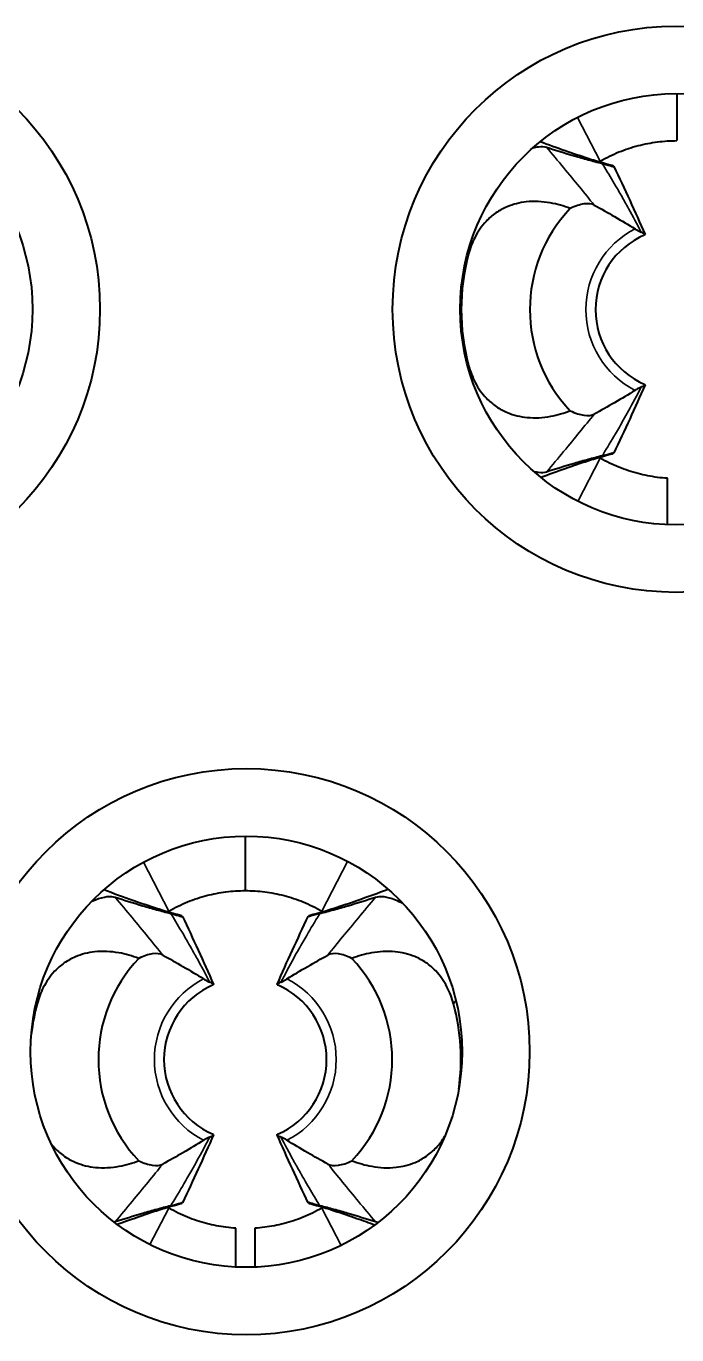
# Model space of a CAD drawing. Header units: millimetres. Extents: x 0 to 1682, y 0 to 1188.
# Drawn here: x 1338.355 to 1340.089, y 448.76 to 452.25 of the extents above; entities that cross this region are included whole.
import ezdxf

# ---------------------------------------------------------------- set-up
doc = ezdxf.new("R2010")
doc.units = ezdxf.units.MM
doc.header["$LTSCALE"] = 2
doc.layers.add('가시적인 것(ISO)', color=3, linetype='Continuous', lineweight=40)
doc.layers.add('가시적인 좁은 것(ISO)', color=3, linetype='Continuous', lineweight=35)

msp = doc.modelspace()

# ---------------------------------------------------------------- linework, layer by layer
at = {"layer": '가시적인 것(ISO)'}
for p, q in [((1340.089, 452.07), (1340.089, 451.9447)), ((1338.939, 450.09), (1338.939, 449.9447)), ((1338.939, 450.09), (1338.939, 449.9447))]:
    msp.add_line(p, q, dxfattribs=at)
for centre, radius in [((1337.7967, 451.4951), 0.755), ((1340.0867, 451.4951), 0.755), ((1337.7967, 451.4951), 0.575), ((1340.0867, 451.4951), 0.575), ((1338.9417, 449.5151), 0.755), ((1338.9417, 449.5151), 0.575)]:
    msp.add_circle(centre, radius, dxfattribs=at)
for centre, radius, start, end in [((1340.089, 451.4941), 0.3916, 136.4808, 223.5197), ((1340.089, 451.4941), 0.2168, 113.2155, 246.7835), ((1340.089, 451.4941), 0.5744, 164.9931, 195.0072), ((1338.939, 449.4941), 0.3916, 136.4808, 223.5197), ((1338.939, 449.4941), 0.3916, 316.4807, 43.5197), ((1338.939, 449.4941), 0.2168, 113.2155, 246.7835), ((1338.939, 449.4941), 0.2168, 293.2154, 66.7839), ((1338.939, 449.4941), 0.5744, 164.9931, 173.2253), ((1338.939, 449.4941), 0.5744, 352.1098, 15.0072)]:
    msp.add_arc(centre, radius, start, end, dxfattribs=at)
for centre, major_axis, ratio, start_param, end_param in [((1339.4659, 451.5634), (-0.463, -0.2959), 0.288481, 3.394768, 3.408061), ((1339.4453, 451.6593), (-0.4764, -0.2156), 0.090673, 3.19962, 3.25302), ((1339.4454, 451.3289), (-0.4763, 0.2155), 0.090718, 3.030103, 3.083581), ((1339.4441, 451.4412), (-0.4848, 0.3124), 0.282258, 2.882491, 2.895492), ((1338.3159, 449.5634), (-0.463, -0.2959), 0.288484, 3.394771, 3.408064), ((1338.2953, 449.6593), (-0.4764, -0.2156), 0.090673, 3.19962, 3.25302), ((1339.5827, 449.6594), (-0.4763, 0.2155), 0.09072, 6.171688, 6.225172), ((1339.5841, 449.5469), (-0.4849, 0.3125), 0.282243, 6.024102, 6.037104), ((1338.2941, 449.4412), (-0.4848, 0.3124), 0.282261, 2.882488, 2.895489), ((1338.2954, 449.3289), (-0.4763, 0.2155), 0.090718, 3.030103, 3.083581), ((1339.5828, 449.329), (-0.4764, -0.2156), 0.090678, 0.058025, 0.111435), ((1339.5592, 449.4226), (-0.46, -0.2936), 0.289371, 0.254195, 0.267538)]:
    msp.add_ellipse(centre, major_axis=major_axis, ratio=ratio, start_param=start_param, end_param=end_param, dxfattribs=at)
for points, knots in [([(1339.7058, 451.9258), (1339.711, 451.9272), (1339.7159, 451.9281), (1339.7289, 451.9296), (1339.7361, 451.9291), (1339.7418, 451.9273)], [-0.009302568, -0.009302568, -0.009302568, -0.009302568, -0.006071666, -0.006071666, -0.000001, -0.000001, -0.000001, -0.000001]), ([(1339.9166, 451.8783), (1339.8929, 451.8845), (1339.8713, 451.891), (1339.8315, 451.9038), (1339.8111, 451.9107), (1339.769, 451.9254), (1339.7465, 451.9336), (1339.7247, 451.9418)], [0.000001, 0.000001, 0.000001, 0.000001, 0.0588699, 0.0588699, 0.1213777, 0.1213777, 0.192838, 0.192838, 0.192838, 0.192838]), ([(1339.7418, 451.9273), (1339.7653, 451.9197), (1339.7904, 451.9118), (1339.8277, 451.9008), (1339.8401, 451.8973), (1339.8644, 451.8906), (1339.8772, 451.8872), (1339.8901, 451.884)], [0.000001, 0.000001, 0.000001, 0.000001, 0.02510025, 0.02510025, 0.03680794, 0.03680794, 0.04760817, 0.04760817, 0.04760817, 0.04760817]), ([(1339.885, 451.8901), (1339.9013, 451.8995), (1339.9181, 451.9076), (1339.9349, 451.9145), (1339.9518, 451.9214), (1339.9688, 451.927), (1339.9859, 451.9315), (1340.003, 451.9359), (1340.0202, 451.9392), (1340.0374, 451.9414), (1340.0546, 451.9436), (1340.0719, 451.9447), (1340.089, 451.9447)], [0, 0, 0, 0, 0.25, 0.25, 0.25, 0.5, 0.5, 0.5, 0.75, 0.75, 0.75, 1, 1, 1, 1]), ([(1339.8928, 451.8833), (1339.9132, 451.8777), (1339.9226, 451.8743), (1339.9209, 451.8762), (1339.9205, 451.8765), (1339.9198, 451.877)], [0.000001, 0.000001, 0.000001, 0.000001, 0.01769583, 0.01769583, 0.02027831, 0.02027831, 0.02027831, 0.02027831]), ([(1339.8051, 451.7638), (1339.788, 451.7704), (1339.7701, 451.7756), (1339.7308, 451.7825), (1339.7091, 451.7837), (1339.6701, 451.7794), (1339.653, 451.7752), (1339.6261, 451.7638), (1339.6161, 451.7584), (1339.5973, 451.7453), (1339.5886, 451.7379), (1339.5686, 451.7166), (1339.5586, 451.702), (1339.5436, 451.6722), (1339.5382, 451.6577), (1339.5342, 451.6428)], [0.000001, 0.000001, 0.000001, 0.000001, 0.00626223, 0.00626223, 0.01343841, 0.01343841, 0.01913464, 0.01913464, 0.02272973, 0.02272973, 0.02626393, 0.02626393, 0.03167014, 0.03167014, 0.03630667, 0.03630667, 0.03630667, 0.03630667]), ([(1339.869, 451.7728), (1339.8624, 451.7764), (1339.8529, 451.7776), (1339.8306, 451.7743), (1339.8184, 451.7704), (1339.8051, 451.7638)], [0.000001, 0.000001, 0.000001, 0.000001, 0.00832328, 0.00832328, 0.01574209, 0.01574209, 0.01574209, 0.01574209]), ([(1339.869, 451.7728), (1339.8869, 451.763), (1339.905, 451.7527), (1339.9426, 451.7309), (1339.9602, 451.7208), (1339.978, 451.7094)], [0.000001, 0.000001, 0.000001, 0.000001, 0.02267265, 0.02267265, 0.04797339, 0.04797339, 0.04797339, 0.04797339]), ([(1339.978, 451.7094), (1339.9809, 451.7075), (1339.9837, 451.7059), (1339.989, 451.703), (1339.9916, 451.7017), (1339.994, 451.7007)], [-0.007255096, -0.007255096, -0.007255096, -0.007255096, -0.003632959, -0.003632959, -0.000001, -0.000001, -0.000001, -0.000001]), ([(1340.0039, 451.6935), (1340.0048, 451.6941), (1340.0044, 451.695), (1340.0027, 451.6962), (1340.0011, 451.6975), (1339.9982, 451.699), (1339.994, 451.7007)], [0, 0, 0, 0, 0.5, 0.5, 0.5, 1, 1, 1, 1]), ([(1339.5342, 451.3454), (1339.5385, 451.3295), (1339.5443, 451.3141), (1339.5599, 451.2842), (1339.5698, 451.2701), (1339.5896, 451.2495), (1339.5983, 451.2421), (1339.6171, 451.2292), (1339.6272, 451.2238), (1339.6546, 451.2125), (1339.6722, 451.2084), (1339.7111, 451.2046), (1339.7324, 451.2059), (1339.7708, 451.2129), (1339.7883, 451.218), (1339.8051, 451.2244)], [0.000001, 0.000001, 0.000001, 0.000001, 0.00492376, 0.00492376, 0.01016888, 0.01016888, 0.01366516, 0.01366516, 0.01727295, 0.01727295, 0.02310028, 0.02310028, 0.0300965, 0.0300965, 0.03622826, 0.03622826, 0.03622826, 0.03622826]), ([(1339.994, 451.2875), (1339.9916, 451.2865), (1339.989, 451.2852), (1339.9837, 451.2823), (1339.9809, 451.2807), (1339.978, 451.2788)], [-0.007253637, -0.007253637, -0.007253637, -0.007253637, -0.003622384, -0.003622384, -0.000001, -0.000001, -0.000001, -0.000001]), ([(1339.994, 451.2875), (1339.9982, 451.2892), (1340.0011, 451.2907), (1340.0027, 451.292), (1340.0044, 451.2932), (1340.0048, 451.2941), (1340.0039, 451.2947)], [0, 0, 0, 0, 0.5, 0.5, 0.5, 1, 1, 1, 1]), ([(1339.978, 451.2788), (1339.9603, 451.2675), (1339.9425, 451.2573), (1339.9051, 451.2355), (1339.887, 451.2252), (1339.869, 451.2154)], [0.000001, 0.000001, 0.000001, 0.000001, 0.02202179, 0.02202179, 0.04195434, 0.04195434, 0.04195434, 0.04195434]), ([(1339.8051, 451.2244), (1339.8183, 451.2179), (1339.8305, 451.214), (1339.8528, 451.2106), (1339.8624, 451.2118), (1339.869, 451.2154)], [0.000001, 0.000001, 0.000001, 0.000001, 0.00737626, 0.00737626, 0.01570945, 0.01570945, 0.01570945, 0.01570945]), ([(1339.8928, 451.1049), (1339.9132, 451.1106), (1339.9226, 451.1139), (1339.9209, 451.112), (1339.9205, 451.1117), (1339.9198, 451.1112)], [-0.02032757, -0.02032757, -0.02032757, -0.02032757, -0.00261135, -0.00261135, -0.000001, -0.000001, -0.000001, -0.000001]), ([(1339.7263, 451.047), (1339.7477, 451.055), (1339.7697, 451.063), (1339.8112, 451.0776), (1339.8316, 451.0845), (1339.8714, 451.0972), (1339.893, 451.1037), (1339.9166, 451.1099)], [0.06425, 0.06425, 0.06425, 0.06425, 0.1360095, 0.1360095, 0.2001654, 0.2001654, 0.2604816, 0.2604816, 0.2604816, 0.2604816]), ([(1339.8901, 451.1042), (1339.8772, 451.101), (1339.8645, 451.0976), (1339.8402, 451.0909), (1339.8279, 451.0874), (1339.7905, 451.0764), (1339.7654, 451.0686), (1339.7418, 451.061)], [0.000001, 0.000001, 0.000001, 0.000001, 0.01087239, 0.01087239, 0.02267253, 0.02267253, 0.04807062, 0.04807062, 0.04807062, 0.04807062]), ([(1340.0641, 451.0443), (1340.0552, 451.0448), (1340.0463, 451.0456), (1340.0374, 451.0468), (1340.0201, 451.049), (1340.003, 451.0523), (1339.9859, 451.0567), (1339.9688, 451.0612), (1339.9518, 451.0668), (1339.9349, 451.0737), (1339.9181, 451.0806), (1339.9013, 451.0887), (1339.885, 451.0981)], [0.0000003, 0.0000003, 0.0000003, 0.0000003, 0.146665, 0.146665, 0.146665, 0.43111, 0.43111, 0.43111, 0.715555, 0.715555, 0.715555, 1, 1, 1, 1]), ([(1339.7418, 451.061), (1339.736, 451.0591), (1339.7288, 451.0586), (1339.7167, 451.06), (1339.7129, 451.0607), (1339.7089, 451.0617)], [-0.04812161, -0.04812161, -0.04812161, -0.04812161, -0.042003663, -0.042003663, -0.03943709, -0.03943709, -0.03943709, -0.03943709]), ([(1340.064, 450.9205), (1340.064, 450.94), (1340.0641, 450.9816), (1340.064, 451.0226), (1340.064, 451.0442)], [0.374824, 0.374824, 0.374824, 0.374824, 0.6666667, 0.9999916, 0.9999916, 0.9999916, 0.9999916]), ([(1338.5298, 449.9163), (1338.5331, 449.9177), (1338.5363, 449.9191), (1338.5509, 449.9249), (1338.5613, 449.9276), (1338.5789, 449.9296), (1338.5861, 449.9291), (1338.5918, 449.9273)], [-0.01429231, -0.01429231, -0.01429231, -0.01429231, -0.0125463, -0.0125463, -0.00607167, -0.00607167, -0.000001, -0.000001, -0.000001, -0.000001]), ([(1338.7666, 449.8783), (1338.7429, 449.8845), (1338.7213, 449.891), (1338.6815, 449.9038), (1338.6611, 449.9107), (1338.6146, 449.927), (1338.5876, 449.9369), (1338.5618, 449.9467)], [0.000001, 0.000001, 0.000001, 0.000001, 0.0588699, 0.0588699, 0.1213777, 0.1213777, 0.2070436, 0.2070436, 0.2070436, 0.2070436]), ([(1338.5918, 449.9273), (1338.6153, 449.9197), (1338.6404, 449.9118), (1338.6777, 449.9008), (1338.6901, 449.8973), (1338.7144, 449.8906), (1338.7272, 449.8872), (1338.7401, 449.884)], [0.000001, 0.000001, 0.000001, 0.000001, 0.02510025, 0.02510025, 0.03680794, 0.03680794, 0.04760817, 0.04760817, 0.04760817, 0.04760817]), ([(1338.735, 449.8901), (1338.7513, 449.8995), (1338.7681, 449.9076), (1338.7849, 449.9145), (1338.8018, 449.9214), (1338.8188, 449.927), (1338.8359, 449.9315), (1338.853, 449.9359), (1338.8702, 449.9392), (1338.8874, 449.9414), (1338.9046, 449.9436), (1338.9219, 449.9447), (1338.939, 449.9447)], [0, 0, 0, 0, 0.25, 0.25, 0.25, 0.5, 0.5, 0.5, 0.75, 0.75, 0.75, 1, 1, 1, 1]), ([(1338.939, 449.9447), (1338.9562, 449.9447), (1338.9735, 449.9436), (1338.9907, 449.9414), (1339.0079, 449.9392), (1339.0251, 449.9359), (1339.0422, 449.9315), (1339.0593, 449.927), (1339.0763, 449.9214), (1339.0932, 449.9145), (1339.11, 449.9076), (1339.1268, 449.8995), (1339.1431, 449.8901)], [0, 0, 0, 0, 0.25, 0.25, 0.25, 0.5, 0.5, 0.5, 0.75, 0.75, 0.75, 1, 1, 1, 1]), ([(1339.32, 449.9481), (1339.2931, 449.9379), (1339.2648, 449.9274), (1339.217, 449.9107), (1339.1965, 449.9038), (1339.1567, 449.891), (1339.1351, 449.8845), (1339.1115, 449.8783)], [0.0435794, 0.0435794, 0.0435794, 0.0435794, 0.135923, 0.135923, 0.2001231, 0.2001231, 0.2605456, 0.2605456, 0.2605456, 0.2605456]), ([(1339.138, 449.884), (1339.1509, 449.8872), (1339.1636, 449.8906), (1339.1879, 449.8973), (1339.2002, 449.9008), (1339.2376, 449.9118), (1339.2627, 449.9196), (1339.2863, 449.9273)], [0.000001, 0.000001, 0.000001, 0.000001, 0.01087287, 0.01087287, 0.02267328, 0.02267328, 0.04807128, 0.04807128, 0.04807128, 0.04807128]), ([(1339.2863, 449.9273), (1339.2921, 449.9291), (1339.2993, 449.9296), (1339.317, 449.9275), (1339.3275, 449.9248), (1339.3453, 449.9177), (1339.3518, 449.9147), (1339.3585, 449.9112)], [-0.04812161, -0.04812161, -0.04812161, -0.04812161, -0.04200366, -0.04200366, -0.035477, -0.035477, -0.03198349, -0.03198349, -0.03198349, -0.03198349]), ([(1338.7428, 449.8833), (1338.7632, 449.8777), (1338.7726, 449.8743), (1338.7709, 449.8762), (1338.7705, 449.8765), (1338.7698, 449.877)], [0.000001, 0.000001, 0.000001, 0.000001, 0.01769583, 0.01769583, 0.02027831, 0.02027831, 0.02027831, 0.02027831]), ([(1339.1353, 449.8833), (1339.1149, 449.8777), (1339.1055, 449.8744), (1339.1072, 449.8762), (1339.1076, 449.8765), (1339.1083, 449.877)], [-0.02032758, -0.02032758, -0.02032758, -0.02032758, -0.00261133, -0.00261133, -0.000001, -0.000001, -0.000001, -0.000001]), ([(1338.6551, 449.7638), (1338.638, 449.7704), (1338.6201, 449.7756), (1338.5808, 449.7825), (1338.5591, 449.7837), (1338.5201, 449.7794), (1338.503, 449.7752), (1338.4761, 449.7638), (1338.4661, 449.7584), (1338.4473, 449.7453), (1338.4386, 449.7379), (1338.4186, 449.7166), (1338.4086, 449.702), (1338.3936, 449.6722), (1338.3882, 449.6577), (1338.3842, 449.6428)], [0.000001, 0.000001, 0.000001, 0.000001, 0.00626223, 0.00626223, 0.01343841, 0.01343841, 0.01913464, 0.01913464, 0.02272973, 0.02272973, 0.02626393, 0.02626393, 0.03167014, 0.03167014, 0.03630667, 0.03630667, 0.03630667, 0.03630667]), ([(1338.719, 449.7728), (1338.7124, 449.7764), (1338.7029, 449.7776), (1338.6806, 449.7743), (1338.6684, 449.7704), (1338.6551, 449.7638)], [0.000001, 0.000001, 0.000001, 0.000001, 0.00832328, 0.00832328, 0.01574209, 0.01574209, 0.01574209, 0.01574209]), ([(1338.719, 449.7728), (1338.7369, 449.763), (1338.755, 449.7527), (1338.7926, 449.7309), (1338.8102, 449.7208), (1338.828, 449.7094)], [0.000001, 0.000001, 0.000001, 0.000001, 0.02267265, 0.02267265, 0.04797339, 0.04797339, 0.04797339, 0.04797339]), ([(1339.0501, 449.7094), (1339.0678, 449.7207), (1339.0856, 449.731), (1339.123, 449.7527), (1339.1411, 449.763), (1339.1591, 449.7728)], [0.000001, 0.000001, 0.000001, 0.000001, 0.02202225, 0.02202225, 0.04195247, 0.04195247, 0.04195247, 0.04195247]), ([(1339.223, 449.7638), (1339.2098, 449.7704), (1339.1976, 449.7742), (1339.1753, 449.7776), (1339.1657, 449.7765), (1339.1591, 449.7728)], [0.000001, 0.000001, 0.000001, 0.000001, 0.00737627, 0.00737627, 0.01570949, 0.01570949, 0.01570949, 0.01570949]), ([(1339.4939, 449.6428), (1339.4896, 449.6586), (1339.4839, 449.6739), (1339.4684, 449.7038), (1339.4584, 449.718), (1339.4386, 449.7386), (1339.43, 449.746), (1339.4111, 449.7589), (1339.4011, 449.7643), (1339.3737, 449.7757), (1339.3562, 449.7798), (1339.3173, 449.7837), (1339.2959, 449.7824), (1339.2574, 449.7754), (1339.2399, 449.7703), (1339.223, 449.7638)], [0.000001, 0.000001, 0.000001, 0.000001, 0.00488809, 0.00488809, 0.01015041, 0.01015041, 0.01364946, 0.01364946, 0.01725329, 0.01725329, 0.02305912, 0.02305912, 0.03007931, 0.03007931, 0.03622793, 0.03622793, 0.03622793, 0.03622793]), ([(1338.828, 449.7094), (1338.8309, 449.7075), (1338.8337, 449.7059), (1338.839, 449.703), (1338.8416, 449.7017), (1338.844, 449.7007)], [-0.007255096, -0.007255096, -0.007255096, -0.007255096, -0.003632959, -0.003632959, -0.000001, -0.000001, -0.000001, -0.000001]), ([(1338.8539, 449.6935), (1338.8548, 449.6941), (1338.8544, 449.695), (1338.8527, 449.6962), (1338.8511, 449.6975), (1338.8482, 449.699), (1338.844, 449.7007)], [0, 0, 0, 0, 0.5, 0.5, 0.5, 1, 1, 1, 1]), ([(1339.0341, 449.7007), (1339.0299, 449.699), (1339.027, 449.6975), (1339.0254, 449.6962), (1339.0237, 449.695), (1339.0233, 449.6941), (1339.0242, 449.6935)], [0, 0, 0, 0, 0.5, 0.5, 0.5, 1, 1, 1, 1]), ([(1339.0341, 449.7007), (1339.0365, 449.7017), (1339.0391, 449.703), (1339.0444, 449.7059), (1339.0472, 449.7075), (1339.0501, 449.7094)], [-0.007254423, -0.007254423, -0.007254423, -0.007254423, -0.003622775, -0.003622775, -0.000001, -0.000001, -0.000001, -0.000001]), ([(1338.4224, 449.2682), (1338.4254, 449.2646), (1338.4285, 449.2611), (1338.4396, 449.2495), (1338.4483, 449.2421), (1338.4671, 449.2292), (1338.4772, 449.2238), (1338.5046, 449.2125), (1338.5222, 449.2084), (1338.5611, 449.2046), (1338.5824, 449.2059), (1338.6208, 449.2129), (1338.6383, 449.218), (1338.6551, 449.2244)], [0.00873439, 0.00873439, 0.00873439, 0.00873439, 0.01016888, 0.01016888, 0.01366516, 0.01366516, 0.01727295, 0.01727295, 0.02310028, 0.02310028, 0.0300965, 0.0300965, 0.03622826, 0.03622826, 0.03622826, 0.03622826]), ([(1338.828, 449.2788), (1338.8103, 449.2675), (1338.7925, 449.2573), (1338.7551, 449.2355), (1338.737, 449.2252), (1338.719, 449.2154)], [0.000001, 0.000001, 0.000001, 0.000001, 0.02202179, 0.02202179, 0.04195434, 0.04195434, 0.04195434, 0.04195434]), ([(1338.844, 449.2875), (1338.8416, 449.2865), (1338.839, 449.2852), (1338.8337, 449.2823), (1338.8309, 449.2807), (1338.828, 449.2788)], [-0.007253637, -0.007253637, -0.007253637, -0.007253637, -0.003622384, -0.003622384, -0.000001, -0.000001, -0.000001, -0.000001]), ([(1338.844, 449.2875), (1338.8482, 449.2892), (1338.8511, 449.2907), (1338.8527, 449.292), (1338.8544, 449.2932), (1338.8548, 449.2941), (1338.8539, 449.2947)], [0, 0, 0, 0, 0.5, 0.5, 0.5, 1, 1, 1, 1]), ([(1339.0242, 449.2947), (1339.0233, 449.2941), (1339.0237, 449.2932), (1339.0254, 449.292), (1339.027, 449.2907), (1339.0299, 449.2892), (1339.0341, 449.2875)], [0, 0, 0, 0, 0.5, 0.5, 0.5, 1, 1, 1, 1]), ([(1339.0501, 449.2788), (1339.0472, 449.2807), (1339.0444, 449.2823), (1339.0391, 449.2852), (1339.0365, 449.2865), (1339.0341, 449.2875)], [-0.007255314, -0.007255314, -0.007255314, -0.007255314, -0.003633065, -0.003633065, -0.000001, -0.000001, -0.000001, -0.000001]), ([(1339.1591, 449.2154), (1339.1412, 449.2252), (1339.1231, 449.2355), (1339.0855, 449.2573), (1339.0679, 449.2675), (1339.0501, 449.2788)], [0.000001, 0.000001, 0.000001, 0.000001, 0.02266577, 0.02266577, 0.04797204, 0.04797204, 0.04797204, 0.04797204]), ([(1339.223, 449.2244), (1339.2401, 449.2178), (1339.258, 449.2127), (1339.2973, 449.2057), (1339.319, 449.2045), (1339.358, 449.2088), (1339.3751, 449.213), (1339.402, 449.2244), (1339.412, 449.2299), (1339.4308, 449.2429), (1339.4394, 449.2504), (1339.4563, 449.2682), (1339.4641, 449.2787), (1339.4709, 449.29)], [0.000001, 0.000001, 0.000001, 0.000001, 0.00626235, 0.00626235, 0.0134386, 0.0134386, 0.01913477, 0.01913477, 0.02272976, 0.02272976, 0.0262638, 0.0262638, 0.03025485, 0.03025485, 0.03025485, 0.03025485]), ([(1338.6551, 449.2244), (1338.6683, 449.2179), (1338.6805, 449.214), (1338.7028, 449.2106), (1338.7124, 449.2118), (1338.719, 449.2154)], [0.000001, 0.000001, 0.000001, 0.000001, 0.00737626, 0.00737626, 0.01570945, 0.01570945, 0.01570945, 0.01570945]), ([(1339.1591, 449.2154), (1339.1657, 449.2118), (1339.1752, 449.2106), (1339.1975, 449.214), (1339.2097, 449.2178), (1339.223, 449.2244)], [0.000001, 0.000001, 0.000001, 0.000001, 0.00832329, 0.00832329, 0.01574211, 0.01574211, 0.01574211, 0.01574211]), ([(1338.7401, 449.1042), (1338.7272, 449.101), (1338.7145, 449.0976), (1338.6902, 449.0909), (1338.6779, 449.0874), (1338.6405, 449.0764), (1338.6154, 449.0686), (1338.5918, 449.061)], [0.000001, 0.000001, 0.000001, 0.000001, 0.01087239, 0.01087239, 0.02267253, 0.02267253, 0.04807062, 0.04807062, 0.04807062, 0.04807062]), ([(1338.5971, 449.0548), (1338.6118, 449.0602), (1338.6267, 449.0655), (1338.6612, 449.0776), (1338.6816, 449.0845), (1338.7214, 449.0972), (1338.743, 449.1037), (1338.7666, 449.1099)], [0.0873718, 0.0873718, 0.0873718, 0.0873718, 0.1360095, 0.1360095, 0.2001654, 0.2001654, 0.2604816, 0.2604816, 0.2604816, 0.2604816]), ([(1338.9141, 449.0443), (1338.9052, 449.0448), (1338.8963, 449.0456), (1338.8874, 449.0468), (1338.8701, 449.049), (1338.853, 449.0523), (1338.8359, 449.0567), (1338.8188, 449.0612), (1338.8018, 449.0668), (1338.7849, 449.0737), (1338.7681, 449.0806), (1338.7513, 449.0887), (1338.735, 449.0981)], [0.0000003, 0.0000003, 0.0000003, 0.0000003, 0.146665, 0.146665, 0.146665, 0.43111, 0.43111, 0.43111, 0.715555, 0.715555, 0.715555, 1, 1, 1, 1]), ([(1338.7428, 449.1049), (1338.7632, 449.1106), (1338.7726, 449.1139), (1338.7709, 449.112), (1338.7705, 449.1117), (1338.7698, 449.1112)], [-0.02032757, -0.02032757, -0.02032757, -0.02032757, -0.00261135, -0.00261135, -0.000001, -0.000001, -0.000001, -0.000001]), ([(1339.1431, 449.0981), (1339.1268, 449.0887), (1339.11, 449.0806), (1339.0932, 449.0737), (1339.0763, 449.0668), (1339.0592, 449.0612), (1339.0422, 449.0567), (1339.0251, 449.0523), (1339.008, 449.049), (1338.9907, 449.0468), (1338.9818, 449.0456), (1338.9729, 449.0448), (1338.964, 449.0443)], [0, 0, 0, 0, 0.2844503, 0.2844503, 0.2844503, 0.5689005, 0.5689005, 0.5689005, 0.8533508, 0.8533508, 0.8533508, 0.9999997, 0.9999997, 0.9999997, 0.9999997]), ([(1339.1353, 449.1049), (1339.1149, 449.1106), (1339.1055, 449.1139), (1339.1072, 449.112), (1339.1076, 449.1117), (1339.1083, 449.1112)], [0.000001, 0.000001, 0.000001, 0.000001, 0.01769584, 0.01769584, 0.02027831, 0.02027831, 0.02027831, 0.02027831]), ([(1339.1115, 449.1099), (1339.1352, 449.1037), (1339.1568, 449.0972), (1339.1966, 449.0844), (1339.217, 449.0775), (1339.2527, 449.0651), (1339.2687, 449.0593), (1339.2846, 449.0534)], [0.000001, 0.000001, 0.000001, 0.000001, 0.0588726, 0.0588726, 0.1213808, 0.1213808, 0.172457, 0.172457, 0.172457, 0.172457]), ([(1339.2863, 449.061), (1339.2628, 449.0686), (1339.2377, 449.0764), (1339.2004, 449.0874), (1339.188, 449.0909), (1339.1637, 449.0976), (1339.1509, 449.101), (1339.138, 449.1042)], [0.000001, 0.000001, 0.000001, 0.000001, 0.02510087, 0.02510087, 0.0368086, 0.0368086, 0.04760889, 0.04760889, 0.04760889, 0.04760889]), ([(1338.914, 448.9407), (1338.914, 448.9534), (1338.9141, 448.9882), (1338.914, 449.0226), (1338.914, 449.0442)], [0.4757893, 0.4757893, 0.4757893, 0.4757893, 0.6666667, 0.9999916, 0.9999916, 0.9999916, 0.9999916]), ([(1338.964, 449.0442), (1338.9641, 449.0226), (1338.964, 448.9881), (1338.964, 448.9533), (1338.964, 448.9405)], [0.0000084, 0.0000084, 0.0000084, 0.0000084, 0.3333333, 0.5253847, 0.5253847, 0.5253847, 0.5253847])]:
    msp.add_open_spline(points, degree=3, knots=knots, dxfattribs=at)
for points in [[(1339.8816, 451.8881), (1339.8827, 451.8887), (1339.8838, 451.8894), (1339.885, 451.8901)], [(1339.9213, 451.8758), (1339.9498, 451.8162), (1339.9774, 451.7558), (1340.0043, 451.6946)], [(1340.0039, 451.6935), (1340.0038, 451.6934), (1340.0037, 451.6934), (1340.0036, 451.6933)], [(1340.0043, 451.2936), (1339.9774, 451.2324), (1339.9498, 451.172), (1339.9213, 451.1124)], [(1340.0039, 451.2947), (1340.0038, 451.2948), (1340.0037, 451.2948), (1340.0036, 451.2949)], [(1339.885, 451.0981), (1339.8838, 451.0988), (1339.8827, 451.0995), (1339.8816, 451.1001)], [(1338.7316, 449.8881), (1338.7327, 449.8887), (1338.7338, 449.8894), (1338.735, 449.8901)], [(1339.1431, 449.8901), (1339.1443, 449.8894), (1339.1454, 449.8887), (1339.1465, 449.8881)], [(1338.7713, 449.8758), (1338.7998, 449.8162), (1338.8274, 449.7558), (1338.8543, 449.6946)], [(1339.0238, 449.6946), (1339.0507, 449.7558), (1339.0783, 449.8162), (1339.1068, 449.8758)], [(1338.8539, 449.6935), (1338.8538, 449.6934), (1338.8537, 449.6934), (1338.8536, 449.6933)], [(1339.0242, 449.6935), (1339.0243, 449.6934), (1339.0244, 449.6934), (1339.0245, 449.6933)], [(1338.8543, 449.2936), (1338.8274, 449.2324), (1338.7998, 449.172), (1338.7713, 449.1124)], [(1338.8539, 449.2947), (1338.8538, 449.2948), (1338.8537, 449.2948), (1338.8536, 449.2949)], [(1339.1068, 449.1124), (1339.0783, 449.172), (1339.0507, 449.2324), (1339.0238, 449.2936)], [(1339.0242, 449.2947), (1339.0243, 449.2948), (1339.0244, 449.2948), (1339.0245, 449.2949)], [(1338.735, 449.0981), (1338.7338, 449.0988), (1338.7327, 449.0995), (1338.7316, 449.1001)], [(1339.1465, 449.1001), (1339.1454, 449.0995), (1339.1443, 449.0988), (1339.1431, 449.0981)], [(1338.5918, 449.061), (1338.5911, 449.0607), (1338.5904, 449.0606), (1338.5898, 449.0604)], [(1339.2927, 449.0595), (1339.2904, 449.0599), (1339.2883, 449.0603), (1339.2863, 449.061)]]:
    msp.add_open_spline(points, degree=3, dxfattribs=at)
at = {"layer": '가시적인 좁은 것(ISO)'}
for p, q in [((1339.8248, 452.0069), (1339.885, 451.8901)), ((1339.8256, 450.9828), (1339.885, 451.0981)), ((1338.6678, 450.0206), (1338.735, 449.8901)), ((1339.2115, 450.0228), (1339.1431, 449.8901)), ((1338.6848, 449.0007), (1338.735, 449.0981)), ((1339.1944, 448.9985), (1339.1431, 449.0981))]:
    msp.add_line(p, q, dxfattribs=at)
for centre, radius, start, end in [((1340.089, 451.4941), 0.4186, 113.8497, 114.1331), ((1340.089, 451.4941), 0.2423, 117.287, 242.711), ((1340.089, 451.4941), 0.4186, 245.8667, 246.1501), ((1338.939, 449.4941), 0.4186, 113.8497, 114.1331), ((1338.939, 449.4941), 0.4186, 65.8666, 66.15), ((1338.939, 449.4941), 0.2423, 117.287, 242.711), ((1338.939, 449.4941), 0.2423, 297.2867, 62.711), ((1338.939, 449.4941), 0.4186, 245.8667, 246.1501), ((1338.939, 449.4941), 0.4186, 293.8497, 294.1331)]:
    msp.add_arc(centre, radius, start, end, dxfattribs=at)
for points in [[(1339.869, 451.7728), (1339.8564, 451.7885), (1339.8301, 451.8208), (1339.7878, 451.8722), (1339.7575, 451.9085), (1339.7418, 451.9273)], [(1339.5342, 451.6428), (1339.5335, 451.6439), (1339.5327, 451.645), (1339.5319, 451.6461)], [(1339.5342, 451.3454), (1339.5336, 451.3445), (1339.533, 451.3435), (1339.5323, 451.3426)], [(1338.719, 449.7728), (1338.7064, 449.7885), (1338.6801, 449.8208), (1338.6378, 449.8722), (1338.6075, 449.9085), (1338.5918, 449.9273)], [(1338.3842, 449.6428), (1338.3835, 449.644), (1338.3827, 449.6451), (1338.3819, 449.6462)], [(1339.4939, 449.6428), (1339.496, 449.6459), (1339.4981, 449.6489), (1339.5002, 449.652)], [(1339.1591, 449.2154), (1339.1717, 449.1997), (1339.198, 449.1674), (1339.2403, 449.1161), (1339.2706, 449.0797), (1339.2863, 449.061)]]:
    msp.add_open_spline(points, degree=3, dxfattribs=at)
for points, knots in [([(1339.994, 451.7007), (1339.9831, 451.722), (1339.9719, 451.7429), (1339.9605, 451.7636), (1339.9576, 451.7688), (1339.9547, 451.774), (1339.9518, 451.7792), (1339.9433, 451.7945), (1339.9346, 451.8096), (1339.9258, 451.8246), (1339.9161, 451.8412), (1339.9063, 451.8576), (1339.8964, 451.8738), (1339.8943, 451.8772), (1339.8922, 451.8806), (1339.8901, 451.884)], [0, 0, 0, 0, 0.333333, 0.333333, 0.333333, 0.417641, 0.417641, 0.417641, 0.666667, 0.666667, 0.666667, 0.942116, 0.942116, 0.942116, 1, 1, 1, 1]), ([(1339.994, 451.2875), (1339.9829, 451.2659), (1339.9716, 451.2447), (1339.9601, 451.224), (1339.9556, 451.2157), (1339.951, 451.2075), (1339.9464, 451.1994), (1339.9395, 451.1871), (1339.9325, 451.175), (1339.9255, 451.163), (1339.9146, 451.1444), (1339.9036, 451.1261), (1339.8925, 451.1081), (1339.8917, 451.1068), (1339.8909, 451.1055), (1339.8901, 451.1042)], [0, 0, 0, 0, 0.3333333, 0.3333333, 0.3333333, 0.4661242, 0.4661242, 0.4661242, 0.6666667, 0.6666667, 0.6666667, 0.9773987, 0.9773987, 0.9773987, 1, 1, 1, 1]), ([(1339.869, 451.2154), (1339.8565, 451.1998), (1339.8434, 451.1838), (1339.8298, 451.1672), (1339.8163, 451.1505), (1339.8021, 451.1334), (1339.7874, 451.1157), (1339.7728, 451.098), (1339.7575, 451.0797), (1339.7418, 451.061)], [0, 0, 0, 0, 0.333333, 0.333333, 0.333333, 0.666667, 0.666667, 0.666667, 1, 1, 1, 1]), ([(1339.1591, 449.7728), (1339.1716, 449.7884), (1339.1847, 449.8045), (1339.1982, 449.8211), (1339.2118, 449.8377), (1339.226, 449.8548), (1339.2407, 449.8725), (1339.2553, 449.8902), (1339.2706, 449.9085), (1339.2863, 449.9273)], [0, 0, 0, 0, 0.333333, 0.333333, 0.333333, 0.666667, 0.666667, 0.666667, 1, 1, 1, 1]), ([(1338.844, 449.7007), (1338.8331, 449.722), (1338.8219, 449.7429), (1338.8105, 449.7636), (1338.8076, 449.7688), (1338.8047, 449.774), (1338.8018, 449.7792), (1338.7933, 449.7945), (1338.7846, 449.8096), (1338.7758, 449.8246), (1338.7661, 449.8412), (1338.7563, 449.8576), (1338.7464, 449.8738), (1338.7443, 449.8772), (1338.7422, 449.8806), (1338.7401, 449.884)], [0, 0, 0, 0, 0.333333, 0.333333, 0.333333, 0.417641, 0.417641, 0.417641, 0.666667, 0.666667, 0.666667, 0.942116, 0.942116, 0.942116, 1, 1, 1, 1]), ([(1339.0341, 449.7007), (1339.0452, 449.7223), (1339.0565, 449.7435), (1339.0679, 449.7642), (1339.0725, 449.7725), (1339.0771, 449.7807), (1339.0817, 449.7888), (1339.0886, 449.8011), (1339.0956, 449.8132), (1339.1026, 449.8252), (1339.1135, 449.8438), (1339.1245, 449.8621), (1339.1356, 449.8801), (1339.1364, 449.8814), (1339.1372, 449.8827), (1339.138, 449.884)], [0, 0, 0, 0, 0.3333333, 0.3333333, 0.3333333, 0.4660323, 0.4660323, 0.4660323, 0.6666667, 0.6666667, 0.6666667, 0.9774522, 0.9774522, 0.9774522, 1, 1, 1, 1]), ([(1338.844, 449.2875), (1338.8329, 449.2659), (1338.8216, 449.2447), (1338.8101, 449.224), (1338.8056, 449.2157), (1338.801, 449.2075), (1338.7964, 449.1994), (1338.7895, 449.1871), (1338.7825, 449.175), (1338.7755, 449.163), (1338.7646, 449.1444), (1338.7536, 449.1261), (1338.7425, 449.1081), (1338.7417, 449.1068), (1338.7409, 449.1055), (1338.7401, 449.1042)], [0, 0, 0, 0, 0.3333333, 0.3333333, 0.3333333, 0.4661242, 0.4661242, 0.4661242, 0.6666667, 0.6666667, 0.6666667, 0.9773987, 0.9773987, 0.9773987, 1, 1, 1, 1]), ([(1339.0341, 449.2875), (1339.045, 449.2662), (1339.0562, 449.2453), (1339.0676, 449.2247), (1339.0703, 449.2197), (1339.0731, 449.2147), (1339.0759, 449.2097), (1339.0846, 449.1942), (1339.0933, 449.1789), (1339.1022, 449.1638), (1339.1116, 449.1476), (1339.1212, 449.1316), (1339.1309, 449.1157), (1339.1333, 449.1118), (1339.1356, 449.108), (1339.138, 449.1042)], [0, 0, 0, 0, 0.333333, 0.333333, 0.333333, 0.414625, 0.414625, 0.414625, 0.666667, 0.666667, 0.666667, 0.935208, 0.935208, 0.935208, 1, 1, 1, 1]), ([(1338.719, 449.2154), (1338.7065, 449.1998), (1338.6934, 449.1838), (1338.6798, 449.1672), (1338.6663, 449.1505), (1338.6521, 449.1334), (1338.6374, 449.1157), (1338.6228, 449.098), (1338.6075, 449.0797), (1338.5918, 449.061)], [0, 0, 0, 0, 0.333333, 0.333333, 0.333333, 0.666667, 0.666667, 0.666667, 1, 1, 1, 1])]:
    msp.add_open_spline(points, degree=3, knots=knots, dxfattribs=at)

doc.saveas('drawing.dxf')
